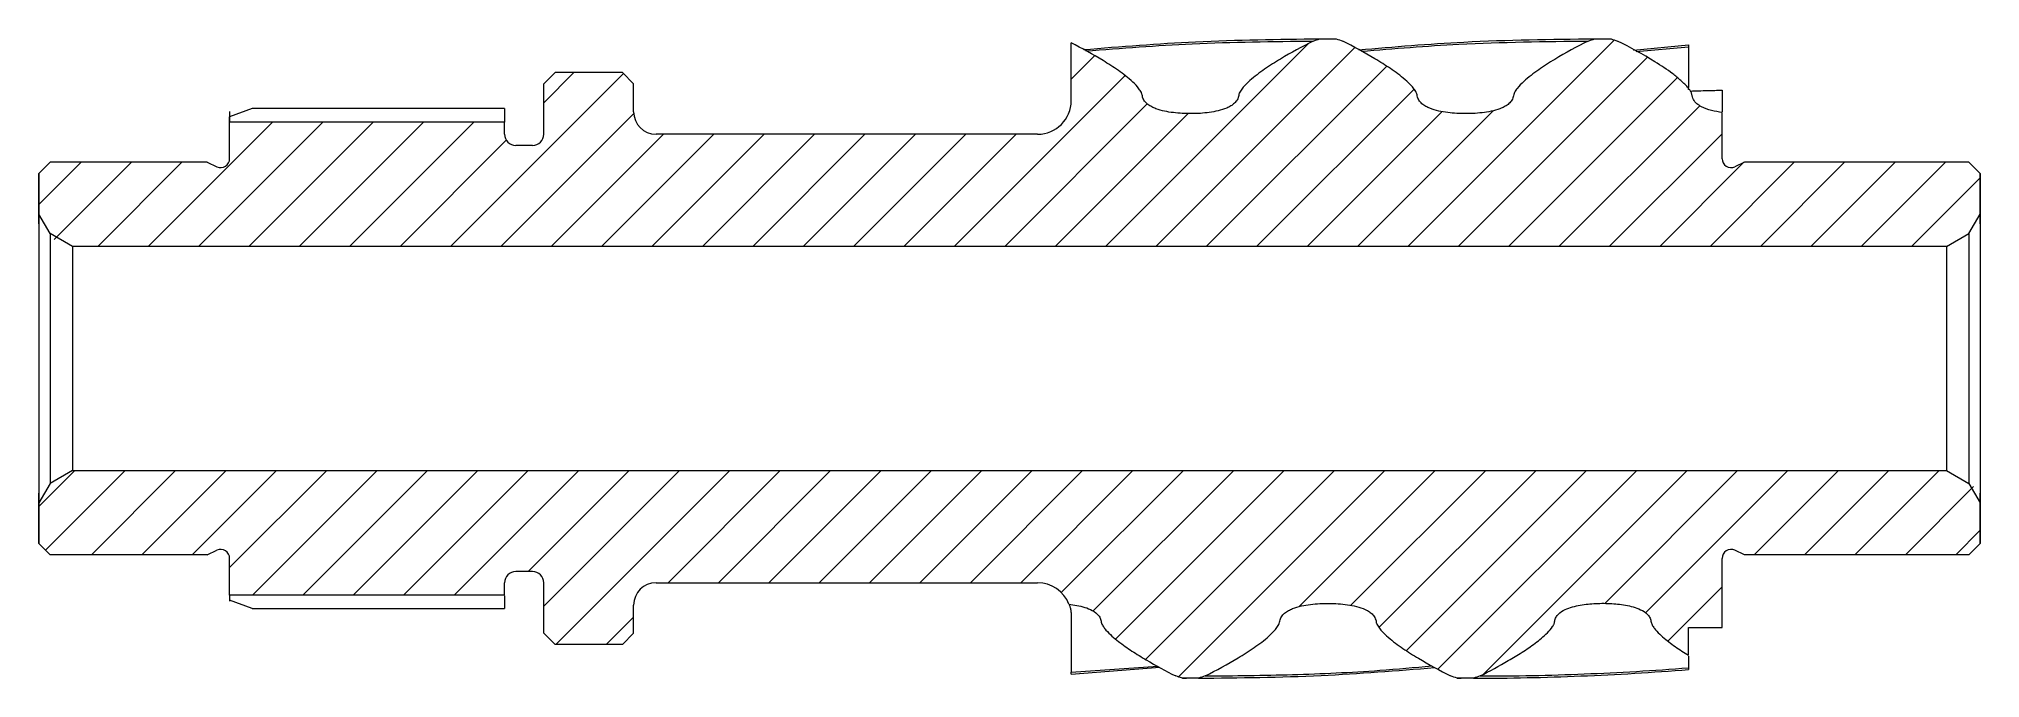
# Model space of a CAD drawing. Header units: millimetres. Extents: x 523 to 696, y 607 to 664.
import ezdxf

# ---------------------------------------------------------------- set-up
doc = ezdxf.new("R2010")
doc.units = ezdxf.units.MM
doc.layers.get('0').update_dxf_attribs({"lineweight": 18})
doc.layers.add('1轮廓实线层', color=7, linetype='Continuous', lineweight=18)
doc.layers.add('5剖面线层', color=2, linetype='Continuous', lineweight=18)

msp = doc.modelspace()

# ---------------------------------------------------------------- hatches: boundary and pattern name
at = {"layer": '5剖面线层'}
h = msp.add_hatch(dxfattribs=at)
h.set_pattern_fill('ANSI31', color=256, style=0, pattern_type=0)
edge = h.paths.add_edge_path(flags=0)
edge.add_line((575.17, 660.66), (569.17, 660.66))
edge.add_line((569.17, 660.66), (568.17, 659.66))
edge.add_line((568.17, 659.66), (568.17, 655.16))
edge.add_arc((567.17, 655.16), 1, -90, 0, ccw=False)
edge.add_line((567.17, 654.16), (565.67, 654.16))
edge.add_arc((565.67, 655.16), 1, 180, 270, ccw=False)
edge.add_line((564.67, 655.16), (564.67, 656.26))
edge.add_line((564.67, 656.26), (540.17, 656.26))
edge.add_line((540.17, 656.26), (540.17, 652.66))
edge.add_line((540.17, 652.66), (524.17, 652.66))
edge.add_line((524.17, 652.66), (523.17, 651.66))
edge.add_line((523.17, 651.66), (523.17, 647.16))
edge.add_line((523.17, 647.16), (525.17, 645.16))
edge.add_line((525.17, 645.16), (694.17, 645.16))
edge.add_line((694.17, 645.16), (696.17, 647.16))
edge.add_line((696.17, 647.16), (696.17, 651.66))
edge.add_line((696.17, 651.66), (695.17, 652.66))
edge.add_line((695.17, 652.66), (673.17, 652.66))
edge.add_line((673.17, 652.66), (673.17, 657.1))
edge.add_spline(control_points=[(673.17, 657.1), (672.54, 657.18), (671.9, 657.31), (671.34, 657.61), (671.17, 657.69), (671.02, 657.79), (670.89, 657.91), (670.79, 658.01), (670.7, 658.11), (670.63, 658.23), (670.56, 658.35), (670.52, 658.49), (670.5, 658.62), (670.47, 658.77), (670.41, 658.91), (670.33, 659.03), (670.3, 659.08), (670.28, 659.12), (670.25, 659.16)], knot_values=[0, 0, 0, 0, 1.921826, 1.921826, 1.921826, 2.464552, 2.464552, 2.464552, 2.872821, 2.872821, 2.872821, 3.283221, 3.283221, 3.283221, 3.729176, 3.729176, 3.729176, 3.877352, 3.877352, 3.877352, 3.877352], weights=[1, 1, 1, 1, 1, 1, 1, 1, 1, 1, 1, 1, 1, 1, 1, 1, 1, 1, 1], degree=3, periodic=0)
edge.add_line((670.25, 659.16), (670.17, 659.16))
edge.add_line((670.17, 659.16), (670.17, 659.26))
edge.add_spline(control_points=[(670.17, 659.26), (669.99, 659.49), (669.77, 659.7), (669.55, 659.9), (668.9, 660.49), (668.17, 661), (667.42, 661.47), (666.27, 662.2), (665.07, 662.85), (663.86, 663.47)], knot_values=[0, 0, 0, 0, 0.883064, 0.883064, 0.883064, 3.537682, 3.537682, 3.537682, 7.624926, 7.624926, 7.624926, 7.624926], weights=[1, 1, 1, 1, 1, 1, 1, 1, 1, 1], degree=3, periodic=0)
edge.add_line((663.86, 663.47), (663.86, 663.47))
edge.add_spline(control_points=[(663.86, 663.47), (663.66, 663.54), (663.46, 663.6), (663.27, 663.67)], knot_values=[0, 0, 0, 0, 0.62392, 0.62392, 0.62392, 0.62392], weights=[1, 1, 1, 1], degree=3, periodic=0)
edge.add_spline(control_points=[(663.27, 663.67), (663.03, 663.67), (662.78, 663.67), (662.54, 663.67)], knot_values=[0, 0, 0, 0, 0.725683, 0.725683, 0.725683, 0.725683], weights=[1, 1, 1, 1], degree=3, periodic=0)
edge.add_spline(control_points=[(662.54, 663.67), (662.3, 663.67), (662.06, 663.67), (661.82, 663.67)], knot_values=[0, 0, 0, 0, 0.725653, 0.725653, 0.725653, 0.725653], weights=[1, 1, 1, 1], degree=3, periodic=0)
edge.add_spline(control_points=[(661.82, 663.67), (661.62, 663.6), (661.42, 663.54), (661.22, 663.47)], knot_values=[0, 0, 0, 0, 0.623843, 0.623843, 0.623843, 0.623843], weights=[1, 1, 1, 1], degree=3, periodic=0)
edge.add_spline(control_points=[(661.22, 663.47), (659.85, 662.77), (658.5, 662.03), (657.22, 661.18), (656.55, 660.73), (655.9, 660.26), (655.32, 659.7), (655.15, 659.53), (654.98, 659.35), (654.83, 659.15), (654.69, 658.94), (654.62, 658.69), (654.55, 658.45), (654.5, 658.31), (654.43, 658.17), (654.33, 658.06), (654.22, 657.91), (654.07, 657.8), (653.91, 657.7), (653.63, 657.52), (653.31, 657.4), (652.99, 657.31), (651.97, 657.02), (650.89, 656.97), (649.83, 657), (649.2, 657.02), (648.57, 657.08), (647.96, 657.22), (647.64, 657.29), (647.32, 657.39), (647.02, 657.52), (646.82, 657.61), (646.62, 657.71), (646.45, 657.85), (646.34, 657.94), (646.24, 658.05), (646.17, 658.17), (646.09, 658.29), (646.04, 658.43), (646.01, 658.57), (645.98, 658.7), (645.94, 658.83), (645.88, 658.95), (645.72, 659.24), (645.48, 659.5), (645.24, 659.73), (644.19, 660.73), (642.94, 661.49), (641.68, 662.22), (640.92, 662.65), (640.14, 663.07), (639.36, 663.47)], knot_values=[0, 0, 0, 0, 4.515098, 4.515098, 4.515098, 6.859711, 6.859711, 6.859711, 7.582086, 7.582086, 7.582086, 8.337411, 8.337411, 8.337411, 8.786505, 8.786505, 8.786505, 9.341807, 9.341807, 9.341807, 10.353922, 10.353922, 10.353922, 13.584794, 13.584794, 13.584794, 15.489762, 15.489762, 15.489762, 16.491468, 16.491468, 16.491468, 17.155515, 17.155515, 17.155515, 17.586152, 17.586152, 17.586152, 18.022961, 18.022961, 18.022961, 18.429555, 18.429555, 18.429555, 19.448508, 19.448508, 19.448508, 23.849179, 23.849179, 23.849179, 26.523085, 26.523085, 26.523085, 26.523085], weights=[1, 1, 1, 1, 1, 1, 1, 1, 1, 1, 1, 1, 1, 1, 1, 1, 1, 1, 1, 1, 1, 1, 1, 1, 1, 1, 1, 1, 1, 1, 1, 1, 1, 1, 1, 1, 1, 1, 1, 1, 1, 1, 1, 1, 1, 1, 1, 1, 1, 1, 1, 1], degree=3, periodic=0)
edge.add_spline(control_points=[(639.36, 663.47), (639.16, 663.54), (638.96, 663.6), (638.77, 663.67)], knot_values=[0, 0, 0, 0, 0.623837, 0.623837, 0.623837, 0.623837], weights=[1, 1, 1, 1], degree=3, periodic=0)
edge.add_spline(control_points=[(638.77, 663.67), (638.53, 663.67), (638.28, 663.67), (638.04, 663.67)], knot_values=[0, 0, 0, 0, 0.725539, 0.725539, 0.725539, 0.725539], weights=[1, 1, 1, 1], degree=3, periodic=0)
edge.add_spline(control_points=[(638.04, 663.67), (637.8, 663.67), (637.56, 663.67), (637.32, 663.67)], knot_values=[0, 0, 0, 0, 0.72559, 0.72559, 0.72559, 0.72559], weights=[1, 1, 1, 1], degree=3, periodic=0)
edge.add_spline(control_points=[(637.32, 663.67), (637.12, 663.6), (636.92, 663.54), (636.73, 663.47)], knot_values=[0, 0, 0, 0, 0.623857, 0.623857, 0.623857, 0.623857], weights=[1, 1, 1, 1], degree=3, periodic=0)
edge.add_spline(control_points=[(636.73, 663.47), (635.36, 662.77), (634, 662.03), (632.72, 661.18), (632.05, 660.74), (631.4, 660.26), (630.83, 659.71), (630.65, 659.53), (630.47, 659.35), (630.33, 659.14), (630.18, 658.93), (630.12, 658.67), (630.04, 658.43), (630, 658.3), (629.94, 658.19), (629.86, 658.08), (629.75, 657.95), (629.62, 657.83), (629.47, 657.74), (629.22, 657.57), (628.93, 657.45), (628.63, 657.36), (627.71, 657.07), (626.73, 656.99), (625.77, 656.99), (624.72, 657), (623.63, 657.08), (622.65, 657.46), (622.47, 657.54), (622.29, 657.62), (622.12, 657.73), (621.95, 657.84), (621.8, 657.98), (621.69, 658.14), (621.6, 658.26), (621.55, 658.4), (621.51, 658.54), (621.47, 658.72), (621.42, 658.9), (621.32, 659.05), (621.09, 659.42), (620.76, 659.73), (620.43, 660.01), (618.92, 661.32), (617.13, 662.29), (615.36, 663.21), (615.3, 663.25), (615.23, 663.28), (615.17, 663.31)], knot_values=[0, 0, 0, 0, 4.528194, 4.528194, 4.528194, 6.879625, 6.879625, 6.879625, 7.617452, 7.617452, 7.617452, 8.389039, 8.389039, 8.389039, 8.78051, 8.78051, 8.78051, 9.305839, 9.305839, 9.305839, 10.241284, 10.241284, 10.241284, 13.194402, 13.194402, 13.194402, 16.428553, 16.428553, 16.428553, 17.023656, 17.023656, 17.023656, 17.630017, 17.630017, 17.630017, 18.069948, 18.069948, 18.069948, 18.613586, 18.613586, 18.613586, 19.930527, 19.930527, 19.930527, 25.956057, 25.956057, 25.956057, 26.178755, 26.178755, 26.178755, 26.178755], weights=[1, 1, 1, 1, 1, 1, 1, 1, 1, 1, 1, 1, 1, 1, 1, 1, 1, 1, 1, 1, 1, 1, 1, 1, 1, 1, 1, 1, 1, 1, 1, 1, 1, 1, 1, 1, 1, 1, 1, 1, 1, 1, 1, 1, 1, 1, 1, 1, 1], degree=3, periodic=0)
edge.add_line((615.17, 663.31), (615.17, 658.16))
edge.add_arc((612.17, 658.16), 3, 270, 360, ccw=False)
edge.add_line((612.17, 655.16), (578.17, 655.16))
edge.add_arc((578.17, 657.16), 2, 180, 270, ccw=False)
edge.add_line((576.17, 657.16), (576.17, 659.66))
edge.add_line((576.17, 659.66), (575.17, 660.66))
h = msp.add_hatch(dxfattribs=at)
h.set_pattern_fill('ANSI31', color=256, style=0, pattern_type=0)
edge = h.paths.add_edge_path(flags=0)
edge.add_line((673.17, 617.66), (695.17, 617.66))
edge.add_line((695.17, 617.66), (696.17, 618.66))
edge.add_line((696.17, 618.66), (696.17, 623.16))
edge.add_line((696.17, 623.16), (694.17, 625.16))
edge.add_line((694.17, 625.16), (525.17, 625.16))
edge.add_line((525.17, 625.16), (523.17, 623.16))
edge.add_line((523.17, 623.16), (523.17, 618.66))
edge.add_line((523.17, 618.66), (524.17, 617.66))
edge.add_line((524.17, 617.66), (540.17, 617.66))
edge.add_line((540.17, 617.66), (540.17, 614.05))
edge.add_line((540.17, 614.05), (564.67, 614.05))
edge.add_line((564.67, 614.05), (564.67, 615.16))
edge.add_arc((565.67, 615.16), 1, 90, 180, ccw=False)
edge.add_line((565.67, 616.16), (567.17, 616.16))
edge.add_arc((567.17, 615.16), 1, 0, 90, ccw=False)
edge.add_line((568.17, 615.16), (568.17, 610.66))
edge.add_line((568.17, 610.66), (569.17, 609.66))
edge.add_line((569.17, 609.66), (575.17, 609.66))
edge.add_line((575.17, 609.66), (576.17, 610.66))
edge.add_line((576.17, 610.66), (576.17, 613.16))
edge.add_arc((578.17, 613.16), 2, 90, 180, ccw=False)
edge.add_line((578.17, 615.16), (612.17, 615.16))
edge.add_arc((612.17, 612.16), 3, 21.2441, 90, ccw=False)
edge.add_spline(control_points=[(614.96, 613.24), (615.46, 613.19), (615.95, 613.1), (616.42, 612.95), (616.68, 612.86), (616.94, 612.76), (617.17, 612.61), (617.31, 612.53), (617.44, 612.42), (617.55, 612.3), (617.63, 612.21), (617.71, 612.1), (617.76, 611.98), (617.92, 611.59), (618.05, 611.18), (618.32, 610.87), (619.12, 609.99), (620.13, 609.33), (621.13, 608.71), (622.22, 608.03), (623.34, 607.42), (624.48, 606.84)], knot_values=[0, 0, 0, 0, 1.527387, 1.527387, 1.527387, 2.369348, 2.369348, 2.369348, 2.864458, 2.864458, 2.864458, 3.265562, 3.265562, 3.265562, 4.52184, 4.52184, 4.52184, 8.04283, 8.04283, 8.04283, 11.829106, 11.829106, 11.829106, 11.829106], weights=[1, 1, 1, 1, 1, 1, 1, 1, 1, 1, 1, 1, 1, 1, 1, 1, 1, 1, 1, 1, 1, 1], degree=3, periodic=0)
edge.add_spline(control_points=[(624.48, 606.84), (624.67, 606.78), (624.87, 606.71), (625.07, 606.64)], knot_values=[0, 0, 0, 0, 0.623773, 0.623773, 0.623773, 0.623773], weights=[1, 1, 1, 1], degree=3, periodic=0)
edge.add_spline(control_points=[(625.07, 606.64), (625.31, 606.64), (625.55, 606.64), (625.79, 606.64)], knot_values=[0, 0, 0, 0, 0.72572, 0.72572, 0.72572, 0.72572], weights=[1, 1, 1, 1], degree=3, periodic=0)
edge.add_line((625.79, 606.64), (625.79, 606.64))
edge.add_spline(control_points=[(625.79, 606.64), (626.04, 606.64), (626.28, 606.64), (626.52, 606.64)], knot_values=[0, 0, 0, 0, 0.725575, 0.725575, 0.725575, 0.725575], weights=[1, 1, 1, 1], degree=3, periodic=0)
edge.add_spline(control_points=[(626.52, 606.64), (626.72, 606.71), (626.91, 606.78), (627.11, 606.84)], knot_values=[0, 0, 0, 0, 0.623761, 0.623761, 0.623761, 0.623761], weights=[1, 1, 1, 1], degree=3, periodic=0)
edge.add_spline(control_points=[(627.11, 606.84), (628.54, 607.58), (629.96, 608.35), (631.29, 609.25), (631.98, 609.72), (632.66, 610.22), (633.23, 610.83), (633.37, 610.98), (633.5, 611.15), (633.61, 611.33), (633.69, 611.46), (633.73, 611.61), (633.76, 611.77), (633.8, 611.92), (633.86, 612.07), (633.95, 612.19), (634.04, 612.32), (634.17, 612.44), (634.3, 612.54), (634.53, 612.7), (634.79, 612.82), (635.06, 612.91), (635.87, 613.19), (636.75, 613.29), (637.61, 613.31), (638.59, 613.35), (639.58, 613.29), (640.53, 613.06), (640.81, 612.99), (641.09, 612.9), (641.36, 612.78), (641.56, 612.69), (641.76, 612.57), (641.93, 612.42), (642.03, 612.33), (642.13, 612.22), (642.2, 612.1), (642.27, 611.98), (642.31, 611.84), (642.34, 611.7), (642.37, 611.56), (642.42, 611.42), (642.5, 611.3), (642.69, 610.97), (642.97, 610.7), (643.25, 610.44), (644.52, 609.29), (646.05, 608.42), (647.56, 607.59), (648.03, 607.34), (648.5, 607.09), (648.98, 606.84)], knot_values=[0, 0, 0, 0, 4.773876, 4.773876, 4.773876, 7.244408, 7.244408, 7.244408, 7.858919, 7.858919, 7.858919, 8.32073, 8.32073, 8.32073, 8.787124, 8.787124, 8.787124, 9.282118, 9.282118, 9.282118, 10.125813, 10.125813, 10.125813, 12.734748, 12.734748, 12.734748, 15.68373, 15.68373, 15.68373, 16.563504, 16.563504, 16.563504, 17.236585, 17.236585, 17.236585, 17.656279, 17.656279, 17.656279, 18.079326, 18.079326, 18.079326, 18.515526, 18.515526, 18.515526, 19.664354, 19.664354, 19.664354, 24.904831, 24.904831, 24.904831, 26.52768, 26.52768, 26.52768, 26.52768], weights=[1, 1, 1, 1, 1, 1, 1, 1, 1, 1, 1, 1, 1, 1, 1, 1, 1, 1, 1, 1, 1, 1, 1, 1, 1, 1, 1, 1, 1, 1, 1, 1, 1, 1, 1, 1, 1, 1, 1, 1, 1, 1, 1, 1, 1, 1, 1, 1, 1, 1, 1, 1], degree=3, periodic=0)
edge.add_line((648.98, 606.84), (648.98, 606.84))
edge.add_spline(control_points=[(648.98, 606.84), (649.17, 606.78), (649.37, 606.71), (649.57, 606.64)], knot_values=[0, 0, 0, 0, 0.623822, 0.623822, 0.623822, 0.623822], weights=[1, 1, 1, 1], degree=3, periodic=0)
edge.add_spline(control_points=[(649.57, 606.64), (649.81, 606.64), (650.05, 606.64), (650.29, 606.64)], knot_values=[0, 0, 0, 0, 0.725642, 0.725642, 0.725642, 0.725642], weights=[1, 1, 1, 1], degree=3, periodic=0)
edge.add_spline(control_points=[(650.29, 606.64), (650.53, 606.64), (650.78, 606.64), (651.02, 606.64)], knot_values=[0, 0, 0, 0, 0.725608, 0.725608, 0.725608, 0.725608], weights=[1, 1, 1, 1], degree=3, periodic=0)
edge.add_spline(control_points=[(651.02, 606.64), (651.21, 606.71), (651.41, 606.78), (651.61, 606.84)], knot_values=[0, 0, 0, 0, 0.623787, 0.623787, 0.623787, 0.623787], weights=[1, 1, 1, 1], degree=3, periodic=0)
edge.add_line((651.61, 606.84), (651.61, 606.84))
edge.add_spline(control_points=[(651.61, 606.84), (653.04, 607.58), (654.46, 608.35), (655.79, 609.26), (656.48, 609.72), (657.17, 610.22), (657.73, 610.84), (657.87, 610.99), (658.01, 611.15), (658.11, 611.33), (658.18, 611.46), (658.22, 611.61), (658.26, 611.76), (658.29, 611.91), (658.35, 612.06), (658.44, 612.18), (658.52, 612.29), (658.61, 612.39), (658.72, 612.47), (658.91, 612.63), (659.14, 612.75), (659.37, 612.84), (660.04, 613.11), (660.78, 613.22), (661.51, 613.28), (662, 613.32), (662.5, 613.33), (663, 613.31), (663.79, 613.29), (664.59, 613.2), (665.34, 612.97), (665.61, 612.89), (665.88, 612.79), (666.12, 612.64), (666.26, 612.56), (666.4, 612.45), (666.52, 612.33), (666.61, 612.24), (666.69, 612.13), (666.74, 612.01), (666.78, 611.92), (666.81, 611.83), (666.83, 611.74), (666.86, 611.59), (666.91, 611.44), (666.99, 611.31), (667.19, 610.97), (667.47, 610.7), (667.76, 610.44), (668.49, 609.77), (669.32, 609.21), (670.17, 608.69)], knot_values=[0, 0, 0, 0, 4.805046, 4.805046, 4.805046, 7.291738, 7.291738, 7.291738, 7.910289, 7.910289, 7.910289, 8.365591, 8.365591, 8.365591, 8.824679, 8.824679, 8.824679, 9.225837, 9.225837, 9.225837, 9.97682, 9.97682, 9.97682, 12.192347, 12.192347, 12.192347, 13.695434, 13.695434, 13.695434, 16.088115, 16.088115, 16.088115, 16.934414, 16.934414, 16.934414, 17.443365, 17.443365, 17.443365, 17.841065, 17.841065, 17.841065, 18.123931, 18.123931, 18.123931, 18.583307, 18.583307, 18.583307, 19.744141, 19.744141, 19.744141, 22.737635, 22.737635, 22.737635, 22.737635], weights=[1, 1, 1, 1, 1, 1, 1, 1, 1, 1, 1, 1, 1, 1, 1, 1, 1, 1, 1, 1, 1, 1, 1, 1, 1, 1, 1, 1, 1, 1, 1, 1, 1, 1, 1, 1, 1, 1, 1, 1, 1, 1, 1, 1, 1, 1, 1, 1, 1, 1, 1, 1], degree=3, periodic=0)
edge.add_line((670.17, 608.69), (670.17, 611.16))
edge.add_line((670.17, 611.16), (673.17, 611.16))
edge.add_line((673.17, 611.16), (673.17, 617.66))

# ---------------------------------------------------------------- linework, layer by layer
for p, q in [((542.17, 657.45), (540.17, 656.72)), ((538.17, 652.66), (539.03, 652.26)), ((675.17, 652.66), (674.3, 652.26)), ((524.17, 646.31), (523.17, 648.04)), ((695.17, 646.31), (696.17, 648.04)), ((526.17, 645.16), (524.17, 646.31)), ((693.17, 645.16), (695.17, 646.31)), ((526.17, 625.16), (524.17, 624)), ((693.17, 625.16), (695.17, 624)), ((524.17, 624), (523.17, 622.27)), ((695.17, 624), (696.17, 622.27)), ((538.17, 617.66), (539.03, 618.06)), ((675.17, 617.66), (674.3, 618.06)), ((542.17, 612.86), (540.17, 613.59))]:
    msp.add_line(p, q)
for centre, start, end in [((539.37, 652.98), 245, 0), ((673.97, 652.98), 180, 295), ((539.37, 617.33), 0, 115), ((673.97, 617.33), 65, 180)]:
    msp.add_arc(centre, 0.8, start, end)
at = {"layer": '1轮廓实线层', "color": 7}
for p, q in [((615.17, 658.16), (615.17, 663.31)), ((638.41, 663.66), (638.77, 663.67)), ((662.91, 663.66), (663.27, 663.67)), ((665.28, 662.67), (670.17, 663.12)), ((665.5, 662.55), (670.17, 662.96)), ((670.17, 663.12), (670.17, 662.96)), ((670.17, 662.96), (670.17, 659.34)), ((569.17, 660.66), (568.17, 659.66)), ((568.17, 655.16), (568.17, 659.66)), ((575.17, 660.66), (569.17, 660.66)), ((576.17, 659.66), (575.17, 660.66)), ((576.17, 657.16), (576.17, 659.66)), ((670.17, 659.16), (670.17, 659.26)), ((670.25, 659.16), (670.17, 659.16)), ((564.67, 657.45), (542.17, 657.45)), ((564.67, 657.45), (564.67, 656.25)), ((673.17, 659.09), (673.17, 657.15)), ((540.17, 657.18), (540.17, 656.33)), ((540.17, 652.98), (540.17, 656.72)), ((540.17, 652.98), (540.17, 656.26)), ((540.17, 656.26), (564.67, 656.26)), ((564.67, 655.16), (564.67, 656.26)), ((673.17, 652.98), (673.17, 657.1)), ((567.17, 654.16), (565.67, 654.16)), ((612.17, 655.16), (578.17, 655.16)), ((524.17, 652.66), (523.17, 651.66)), ((538.17, 652.66), (524.17, 652.66)), ((695.17, 652.66), (675.17, 652.66)), ((696.17, 651.66), (695.17, 652.66)), ((523.17, 651.66), (523.17, 618.66)), ((523.17, 647.16), (523.17, 651.66)), ((696.17, 647.16), (696.17, 651.66)), ((696.17, 651.66), (696.17, 618.66)), ((523.17, 649.66), (523.17, 620.66)), ((696.17, 649.66), (696.17, 620.66)), ((523.17, 647.16), (523.17, 635.16)), ((696.17, 647.16), (696.17, 635.16)), ((524.17, 646.31), (524.17, 624)), ((695.17, 646.31), (695.17, 624)), ((693.17, 645.16), (526.17, 645.16)), ((526.17, 645.16), (526.17, 625.16)), ((693.17, 645.16), (693.17, 625.16)), ((523.17, 635.16), (523.17, 623.16)), ((696.17, 635.16), (696.17, 623.16)), ((526.17, 625.16), (693.17, 625.16)), ((523.17, 618.66), (523.17, 623.16)), ((696.17, 618.66), (696.17, 623.16)), ((523.17, 618.66), (524.17, 617.66)), ((538.17, 617.66), (524.17, 617.66)), ((695.17, 617.66), (675.17, 617.66)), ((695.17, 617.66), (696.17, 618.66)), ((540.17, 614.05), (540.17, 617.33)), ((567.17, 616.16), (565.67, 616.16)), ((673.17, 611.16), (673.17, 617.33)), ((564.67, 614.05), (564.67, 615.16)), ((568.17, 610.66), (568.17, 615.16)), ((578.17, 615.16), (612.17, 615.16)), ((540.17, 614.06), (540.17, 613.52)), ((564.67, 614.05), (540.17, 614.05)), ((542.17, 612.86), (564.67, 612.86)), ((564.67, 613.99), (564.67, 612.86)), ((576.17, 610.66), (576.17, 613.16)), ((615.17, 612.21), (615.17, 607.18)), ((670.17, 611.16), (673.17, 611.16)), ((670.17, 608.69), (670.17, 611.16)), ((568.17, 610.66), (569.17, 609.66)), ((575.17, 609.66), (569.17, 609.66)), ((575.17, 609.66), (576.17, 610.66)), ((615.17, 607.18), (622.89, 607.73)), ((615.17, 607.01), (623.07, 607.63)), ((670.17, 608.61), (670.17, 607.57)), ((670.17, 607.57), (670.17, 607.42)), ((615.17, 607.01), (615.17, 607.18)), ((625.07, 606.64), (625.43, 606.65)), ((649.57, 606.64), (649.93, 606.65))]:
    msp.add_line(p, q, dxfattribs=at)
for centre, radius, start, end in [((612.17, 658.16), 3, 270, 360), ((578.17, 657.16), 2, 180, 270), ((565.67, 655.16), 1, 180, 270), ((567.17, 655.16), 1, 270, 360), ((565.67, 615.16), 1, 90, 180), ((567.17, 615.16), 1, 0, 90), ((578.17, 613.16), 2, 90, 180), ((612.17, 612.16), 3, 21.2441, 90)]:
    msp.add_arc(centre, radius, start, end, dxfattribs=at)
for points, knots in [([(636.73, 663.47), (635.74, 662.96), (634.76, 662.44), (633.33, 661.58), (632.86, 661.28), (631.94, 660.64), (631.5, 660.31), (630.87, 659.76), (630.67, 659.56), (630.4, 659.24), (630.31, 659.13), (630.21, 658.95), (630.17, 658.89), (630.13, 658.8), (630.12, 658.77), (630.1, 658.7), (630.1, 658.66), (630.07, 658.49), (630.03, 658.36), (629.9, 658.12), (629.81, 658.02), (629.61, 657.83), (629.5, 657.75), (629.27, 657.61), (629.15, 657.55), (628.78, 657.39), (628.52, 657.32), (628, 657.19), (627.73, 657.14), (626.94, 657.03), (626.41, 657), (625.33, 656.99), (624.8, 657.02), (624.01, 657.12), (623.75, 657.16), (623.22, 657.27), (622.97, 657.34), (622.59, 657.49), (622.46, 657.54), (622.22, 657.67), (622.1, 657.74), (621.89, 657.91), (621.79, 658), (621.67, 658.16), (621.63, 658.22), (621.57, 658.34), (621.55, 658.41), (621.51, 658.54), (621.5, 658.61), (621.48, 658.71), (621.47, 658.74), (621.45, 658.8), (621.44, 658.84), (621.36, 658.99), (621.29, 659.11), (621.04, 659.43), (620.85, 659.63), (620.45, 660), (620.24, 660.18), (619.81, 660.52), (619.59, 660.68), (618.93, 661.15), (618.47, 661.44), (617.09, 662.29), (616.13, 662.81), (615.17, 663.31)], [0, 0, 0, 0, 3.271976, 3.271976, 4.907964, 4.907964, 6.543952, 6.543952, 7.361946, 7.361946, 7.770943, 7.770943, 7.975441, 7.975441, 8.077691, 8.077691, 8.17994, 8.17994, 8.588937, 8.588937, 8.997934, 8.997934, 9.406931, 9.406931, 9.815928, 9.815928, 10.633922, 10.633922, 11.451916, 11.451916, 13.087904, 13.087904, 14.723892, 14.723892, 15.541886, 15.541886, 16.35988, 16.35988, 16.768877, 16.768877, 17.177873, 17.177873, 17.58687, 17.58687, 17.791369, 17.791369, 17.995867, 17.995867, 18.200366, 18.200366, 18.302615, 18.302615, 18.404864, 18.404864, 18.813861, 18.813861, 19.631855, 19.631855, 20.449849, 20.449849, 21.267843, 21.267843, 22.903831, 22.903831, 26.175807, 26.175807, 26.175807, 26.175807]), ([(616.26, 662.71), (619.58, 662.98), (626.61, 663.55), (633.63, 663.63), (637.32, 663.67)], [0, 0, 0, 0, 10.0011, 21.091976, 21.091976, 21.091976, 21.091976]), ([(616.48, 662.59), (619.64, 662.83), (626.38, 663.36), (633.13, 663.43), (636.72, 663.47)], [0, 0, 0, 0, 9.477727, 20.269961, 20.269961, 20.269961, 20.269961]), ([(661.22, 663.47), (660.22, 662.96), (659.22, 662.42), (657.77, 661.54), (657.29, 661.24), (656.36, 660.59), (655.91, 660.25), (655.29, 659.67), (655.08, 659.47), (654.82, 659.14), (654.74, 659.02), (654.65, 658.83), (654.62, 658.77), (654.59, 658.63), (654.58, 658.56), (654.52, 658.36), (654.47, 658.23), (654.3, 658.01), (654.21, 657.91), (653.99, 657.74), (653.87, 657.67), (653.63, 657.54), (653.5, 657.49), (653.12, 657.34), (652.85, 657.27), (652.32, 657.15), (652.05, 657.11), (651.24, 657.01), (650.7, 656.99), (649.6, 657), (649.06, 657.04), (648.25, 657.16), (647.98, 657.21), (647.45, 657.35), (647.19, 657.44), (646.82, 657.61), (646.7, 657.68), (646.47, 657.83), (646.37, 657.92), (646.19, 658.13), (646.11, 658.25), (646.04, 658.44), (646.02, 658.5), (645.99, 658.64), (645.98, 658.71), (645.93, 658.84), (645.91, 658.9), (645.84, 659.02), (645.8, 659.08), (645.68, 659.25), (645.6, 659.35), (645.32, 659.66), (645.12, 659.85), (644.5, 660.38), (644.06, 660.71), (643.16, 661.32), (642.7, 661.61), (641.29, 662.45), (640.33, 662.97), (639.36, 663.47)], [0, 0, 0, 0, 3.315069, 3.315069, 4.972603, 4.972603, 6.630137, 6.630137, 7.458904, 7.458904, 7.873288, 7.873288, 8.08048, 8.08048, 8.287671, 8.287671, 8.702055, 8.702055, 9.116438, 9.116438, 9.530822, 9.530822, 9.945206, 9.945206, 10.773973, 10.773973, 11.60274, 11.60274, 13.260274, 13.260274, 14.917808, 14.917808, 15.746575, 15.746575, 16.575343, 16.575343, 16.989726, 16.989726, 17.40411, 17.40411, 17.818493, 17.818493, 18.025685, 18.025685, 18.232877, 18.232877, 18.440069, 18.440069, 18.64726, 18.64726, 19.061644, 19.061644, 19.890411, 19.890411, 21.547945, 21.547945, 23.20548, 23.20548, 26.520548, 26.520548, 26.520548, 26.520548]), ([(640.8, 662.69), (643.92, 662.96), (650.92, 663.55), (657.93, 663.63), (661.82, 663.67)], [0, 0, 0, 0, 9.368897, 21.047585, 21.047585, 21.047585, 21.047585]), ([(641.04, 662.57), (643.93, 662.8), (650.66, 663.36), (657.39, 663.43), (661.22, 663.47)], [0, 0, 0, 0, 8.684512, 20.213356, 20.213356, 20.213356, 20.213356]), ([(670.17, 659.26), (669.97, 659.51), (669.74, 659.73), (669.26, 660.16), (669.02, 660.36), (668.26, 660.93), (667.73, 661.28), (666.11, 662.29), (664.99, 662.89), (663.86, 663.47)], [0, 0, 0, 0, 0.952987, 0.952987, 1.905975, 1.905975, 3.811949, 3.811949, 7.623899, 7.623899, 7.623899, 7.623899]), ([(673.17, 657.1), (672.85, 657.14), (672.53, 657.2), (671.91, 657.36), (671.61, 657.46), (671.18, 657.69), (671.04, 657.78), (670.79, 657.99), (670.69, 658.12), (670.58, 658.34), (670.55, 658.41), (670.52, 658.53), (670.51, 658.57), (670.49, 658.65), (670.48, 658.69), (670.46, 658.77), (670.45, 658.81), (670.42, 658.88), (670.4, 658.92), (670.34, 659.02), (670.29, 659.09), (670.25, 659.16)], [0, 0, 0, 0, 0.96894, 0.96894, 1.937879, 1.937879, 2.422349, 2.422349, 2.906819, 2.906819, 3.149054, 3.149054, 3.270171, 3.270171, 3.391289, 3.391289, 3.512406, 3.512406, 3.633524, 3.633524, 3.875759, 3.875759, 3.875759, 3.875759]), ([(670.34, 659.01), (670.84, 659.03), (671.78, 659.06), (672.73, 659.08), (673.17, 659.09)], [0, 0, 0, 0, 1.509982, 2.829999, 2.829999, 2.829999, 2.829999]), ([(614.96, 613.24), (615.44, 613.19), (615.91, 613.11), (616.61, 612.89), (616.83, 612.8), (617.26, 612.57), (617.46, 612.42), (617.68, 612.14), (617.74, 612.04), (617.8, 611.86), (617.82, 611.8), (617.84, 611.68), (617.85, 611.61), (617.91, 611.44), (617.97, 611.33), (618.11, 611.13), (618.18, 611.03), (618.43, 610.75), (618.61, 610.57), (618.98, 610.24), (619.17, 610.08), (619.76, 609.62), (620.16, 609.34), (621, 608.79), (621.42, 608.53), (622.71, 607.77), (623.59, 607.3), (624.48, 606.84)], [0, 0, 0, 0, 1.47952, 1.47952, 2.21928, 2.21928, 2.95904, 2.95904, 3.32892, 3.32892, 3.51386, 3.51386, 3.6988, 3.6988, 4.06868, 4.06868, 4.43856, 4.43856, 5.178321, 5.178321, 5.918081, 5.918081, 7.397601, 7.397601, 8.877121, 8.877121, 11.836161, 11.836161, 11.836161, 11.836161]), ([(614.97, 613.24), (614.98, 613.21), (615.02, 613.13), (615.09, 612.89), (615.15, 612.57), (615.16, 612.34), (615.17, 612.21)], [0, 0, 0, 0, 0.201458, 0.50319, 0.769062, 1.055536, 1.055536, 1.055536, 1.055536]), ([(627.11, 606.84), (628.11, 607.35), (629.09, 607.88), (630.53, 608.75), (631, 609.05), (631.92, 609.69), (632.37, 610.02), (632.99, 610.58), (633.19, 610.78), (633.46, 611.11), (633.55, 611.22), (633.65, 611.4), (633.68, 611.47), (633.73, 611.6), (633.74, 611.67), (633.78, 611.87), (633.83, 612), (633.97, 612.24), (634.07, 612.34), (634.28, 612.53), (634.4, 612.6), (634.64, 612.74), (634.76, 612.8), (635.15, 612.95), (635.42, 613.03), (635.95, 613.15), (636.22, 613.19), (637.04, 613.3), (637.59, 613.32), (638.69, 613.32), (639.24, 613.28), (640.05, 613.16), (640.32, 613.11), (640.86, 612.97), (641.12, 612.89), (641.5, 612.71), (641.62, 612.65), (641.85, 612.49), (641.96, 612.4), (642.14, 612.2), (642.22, 612.08), (642.29, 611.88), (642.31, 611.82), (642.34, 611.72), (642.34, 611.68), (642.35, 611.61), (642.36, 611.58), (642.42, 611.42), (642.49, 611.3), (642.65, 611.07), (642.74, 610.96), (643.01, 610.66), (643.21, 610.47), (643.84, 609.93), (644.28, 609.61), (645.17, 608.99), (645.64, 608.7), (647.04, 607.86), (648, 607.34), (648.98, 606.84)], [0, 0, 0, 0, 3.315094, 3.315094, 4.97264, 4.97264, 6.630187, 6.630187, 7.458961, 7.458961, 7.873347, 7.873347, 8.080541, 8.080541, 8.287734, 8.287734, 8.702121, 8.702121, 9.116507, 9.116507, 9.530894, 9.530894, 9.945281, 9.945281, 10.774054, 10.774054, 11.602828, 11.602828, 13.260374, 13.260374, 14.917921, 14.917921, 15.746695, 15.746695, 16.575468, 16.575468, 16.989855, 16.989855, 17.404241, 17.404241, 17.818628, 17.818628, 18.025821, 18.025821, 18.129418, 18.129418, 18.233015, 18.233015, 18.647401, 18.647401, 19.061788, 19.061788, 19.890562, 19.890562, 21.548108, 21.548108, 23.205655, 23.205655, 26.520749, 26.520749, 26.520749, 26.520749]), ([(651.61, 606.84), (652.46, 607.28), (653.3, 607.73), (654.53, 608.45), (654.94, 608.7), (655.74, 609.21), (656.13, 609.48), (656.7, 609.91), (656.89, 610.06), (657.25, 610.37), (657.43, 610.53), (657.77, 610.87), (657.93, 611.05), (658.09, 611.3), (658.12, 611.35), (658.16, 611.43), (658.18, 611.46), (658.2, 611.51), (658.21, 611.54), (658.24, 611.63), (658.24, 611.69), (658.27, 611.8), (658.28, 611.86), (658.34, 612.03), (658.4, 612.13), (658.55, 612.32), (658.63, 612.4), (658.91, 612.63), (659.12, 612.74), (659.56, 612.92), (659.78, 612.99), (660.24, 613.1), (660.47, 613.15), (661.16, 613.26), (661.63, 613.3), (662.57, 613.33), (663.04, 613.32), (663.98, 613.25), (664.45, 613.19), (665.13, 613.03), (665.36, 612.97), (665.81, 612.81), (666.02, 612.71), (666.32, 612.52), (666.41, 612.44), (666.58, 612.27), (666.65, 612.18), (666.77, 611.97), (666.8, 611.86), (666.84, 611.68), (666.85, 611.62), (666.88, 611.51), (666.91, 611.46), (666.99, 611.3), (667.06, 611.2), (667.2, 611.01), (667.28, 610.92), (667.52, 610.66), (667.69, 610.49), (668.23, 610.02), (668.6, 609.74), (669.37, 609.19), (669.77, 608.94), (670.17, 608.69)], [0, 0, 0, 0, 2.841736, 2.841736, 4.262603, 4.262603, 5.683471, 5.683471, 6.393905, 6.393905, 7.104339, 7.104339, 7.814773, 7.814773, 7.992381, 7.992381, 8.081185, 8.081185, 8.16999, 8.16999, 8.347598, 8.347598, 8.525207, 8.525207, 8.880424, 8.880424, 9.235641, 9.235641, 9.946074, 9.946074, 10.656508, 10.656508, 11.366942, 11.366942, 12.78781, 12.78781, 14.208678, 14.208678, 15.629546, 15.629546, 16.339979, 16.339979, 17.050413, 17.050413, 17.40563, 17.40563, 17.760847, 17.760847, 18.116064, 18.116064, 18.293673, 18.293673, 18.471281, 18.471281, 18.826498, 18.826498, 19.181715, 19.181715, 19.892149, 19.892149, 21.313017, 21.313017, 22.733884, 22.733884, 22.733884, 22.733884]), ([(626.52, 606.64), (630.15, 606.68), (637.17, 606.76), (644.18, 607.32), (647.55, 607.59)], [0, 0, 0, 0, 10.926555, 21.063209, 21.063209, 21.063209, 21.063209]), ([(627.11, 606.84), (629.7, 606.87), (634.89, 606.92), (641.62, 607.23), (645.76, 607.6), (647.3, 607.74)], [0, 0, 0, 0, 7.788177, 15.576178, 20.217812, 20.217812, 20.217812, 20.217812]), ([(651.02, 606.64), (654.21, 606.64), (657.4, 606.71), (663.78, 606.97), (666.98, 607.16), (670.17, 607.42)], [0, 0, 0, 0, 9.585868, 9.585868, 19.171736, 19.171736, 19.171736, 19.171736]), ([(651.61, 606.84), (654.7, 606.84), (657.79, 606.9), (663.98, 607.15), (667.08, 607.33), (670.17, 607.57)], [0, 0, 0, 0, 9.28778, 9.28778, 18.575559, 18.575559, 18.575559, 18.575559])]:
    msp.add_open_spline(points, degree=3, knots=knots, dxfattribs=at)
for points in [[(636.73, 663.47), (636.92, 663.54), (637.12, 663.6), (637.32, 663.67)], [(637.32, 663.67), (637.56, 663.67), (637.8, 663.67), (638.04, 663.67)], [(638.04, 663.67), (638.28, 663.67), (638.53, 663.67), (638.77, 663.67)], [(638.77, 663.67), (638.96, 663.6), (639.16, 663.54), (639.36, 663.47)], [(661.22, 663.47), (661.42, 663.54), (661.62, 663.6), (661.82, 663.67)], [(661.82, 663.67), (662.06, 663.67), (662.3, 663.67), (662.54, 663.67)], [(662.54, 663.67), (662.78, 663.67), (663.03, 663.67), (663.27, 663.67)], [(663.27, 663.67), (663.46, 663.6), (663.66, 663.54), (663.86, 663.47)], [(625.07, 606.64), (624.87, 606.71), (624.67, 606.78), (624.48, 606.84)], [(625.79, 606.64), (625.55, 606.64), (625.31, 606.64), (625.07, 606.64)], [(626.52, 606.64), (626.28, 606.64), (626.04, 606.64), (625.79, 606.64)], [(627.11, 606.84), (626.91, 606.78), (626.72, 606.71), (626.52, 606.64)], [(649.57, 606.64), (649.37, 606.71), (649.17, 606.78), (648.98, 606.84)], [(650.29, 606.64), (650.05, 606.64), (649.81, 606.64), (649.57, 606.64)], [(651.02, 606.64), (650.78, 606.64), (650.53, 606.64), (650.29, 606.64)], [(651.61, 606.84), (651.41, 606.78), (651.21, 606.71), (651.02, 606.64)]]:
    msp.add_open_spline(points, degree=3, dxfattribs=at)

doc.saveas('drawing.dxf')
